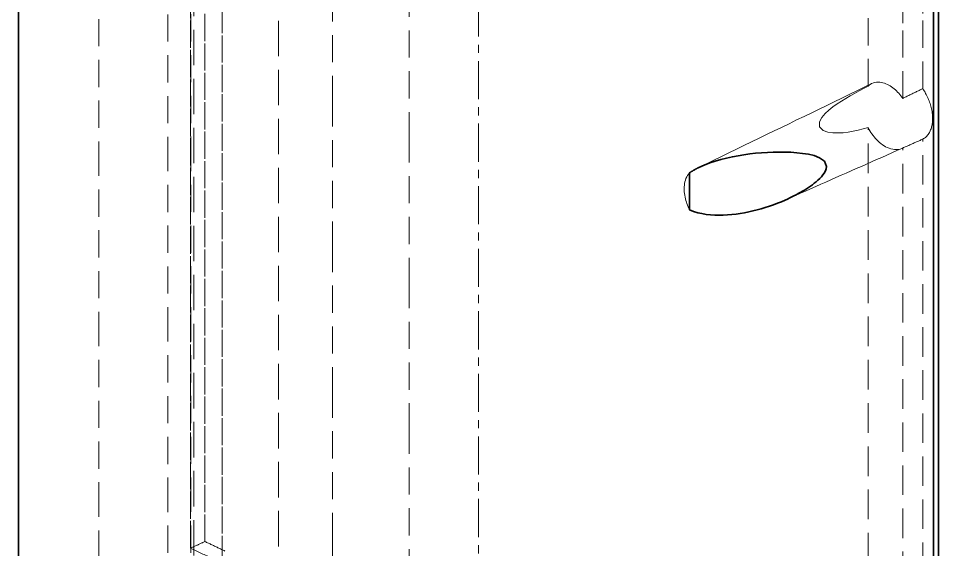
# Model space of a CAD drawing. Header units: millimetres. Extents: x 10 to 410, y 10 to 287.
# Drawn here: x 332.54 to 349.46, y 114.47 to 124.23 of the extents above; entities that cross this region are included whole.
import ezdxf

# ---------------------------------------------------------------- set-up
doc = ezdxf.new("R2010")
doc.units = ezdxf.units.MM
doc.linetypes.add('CENTER', pattern=[1.15, 0.7, -0.15, 0.15, -0.15])
doc.linetypes.add('DASHED', pattern=[0.75, 0.5, -0.25])
for name, color, linetype, lineweight in [('CENTER', 4, 'CENTER', 13), ('HIDDEN', 8, 'DASHED', 18), ('VISIBLE', 7, 'CONTINUOUS', 35)]:
    doc.layers.add(name, color=color, linetype=linetype, lineweight=lineweight)

msp = doc.modelspace()

# ---------------------------------------------------------------- linework, layer by layer
at = {"layer": 'CENTER'}
msp.add_line((341, 94), (341, 178), dxfattribs=at)
at = {"layer": 'HIDDEN'}
for points in [[(335.284, 105.892), (335.284, 109.025), (335.284, 112.159), (335.284, 115.292), (335.284, 118.425), (335.284, 121.558), (335.284, 124.692), (335.284, 127.825), (335.284, 130.958), (335.284, 134.091), (335.284, 137.225), (335.284, 140.358), (335.284, 143.491), (335.284, 146.624), (335.284, 149.758), (335.284, 152.891), (335.284, 156.024), (335.284, 159.157), (335.284, 162.291), (335.284, 165.424), (335.284, 168.557), (335.284, 171.69), (335.284, 174.824), (335.284, 177.957)], [(335.71, 105.894), (335.71, 109.028), (335.71, 112.161), (335.71, 115.294), (335.71, 118.427), (335.71, 121.561), (335.71, 124.694), (335.71, 127.827), (335.71, 130.96), (335.71, 134.094), (335.71, 137.227), (335.71, 140.36), (335.71, 143.493), (335.71, 146.627), (335.71, 149.76), (335.71, 152.893), (335.71, 156.026), (335.71, 159.16), (335.71, 162.293), (335.71, 165.426), (335.71, 168.559), (335.71, 171.693), (335.71, 174.826), (335.71, 177.959)], [(334.02, 102.673), (334.02, 105.806), (334.02, 108.94), (334.02, 112.073), (334.02, 115.206), (334.02, 118.339), (334.02, 121.473), (334.02, 124.606), (334.02, 127.739), (334.02, 130.873), (334.02, 134.006), (334.02, 137.139), (334.02, 140.272), (334.02, 143.406), (334.02, 146.539), (334.02, 149.672), (334.02, 152.805), (334.02, 155.939), (334.02, 159.072), (334.02, 162.205), (334.02, 165.338), (334.02, 168.472), (334.02, 171.605), (334.02, 174.738)], [(349.376, 99.452), (349.376, 102.585), (349.376, 105.719), (349.376, 108.852), (349.376, 111.985), (349.376, 115.118), (349.376, 118.252), (349.376, 121.385), (349.376, 124.518), (349.376, 127.651), (349.376, 130.785), (349.376, 133.918), (349.376, 137.051), (349.376, 140.184), (349.376, 143.318), (349.376, 146.451), (349.376, 149.584), (349.376, 152.717), (349.376, 155.851), (349.376, 158.984), (349.376, 162.117), (349.376, 165.25), (349.376, 168.384), (349.376, 171.517)], [(338.313, 106.612), (338.313, 109.289), (338.313, 111.967), (338.313, 114.644), (338.313, 117.322), (338.313, 119.999), (338.313, 122.677), (338.313, 125.354), (338.313, 128.032), (338.313, 130.709), (338.313, 133.387), (338.313, 136.064), (338.313, 138.742), (338.313, 141.419), (338.313, 144.097), (338.313, 146.774), (338.313, 149.452), (338.313, 152.129), (338.313, 154.807), (338.313, 157.484), (338.313, 160.162), (338.313, 162.839), (338.313, 165.517), (338.313, 168.194)], [(339.722, 105.948), (339.722, 108.625), (339.722, 111.303), (339.722, 113.98), (339.722, 116.658), (339.722, 119.335), (339.722, 122.013), (339.722, 124.69), (339.722, 127.368), (339.722, 130.045), (339.722, 132.723), (339.722, 135.4), (339.722, 138.078), (339.722, 140.755), (339.722, 143.433), (339.722, 146.11), (339.722, 148.788), (339.722, 151.465), (339.722, 154.143), (339.722, 156.82), (339.722, 159.498), (339.722, 162.175), (339.722, 164.853), (339.722, 167.53)], [(348.165, 122.989), (348.165, 124.38), (348.165, 125.771), (348.165, 127.162), (348.165, 128.553), (348.165, 129.944), (348.165, 131.336), (348.165, 132.727), (348.165, 134.118), (348.165, 135.509), (348.165, 136.9), (348.165, 138.291), (348.165, 139.682), (348.165, 141.074), (348.165, 142.465), (348.165, 143.856), (348.165, 145.247), (348.165, 146.638), (348.165, 148.029), (348.165, 149.42), (348.165, 150.811), (348.165, 152.203), (348.165, 153.594), (348.165, 154.985)], [(349.171, 122.943), (349.171, 124.327), (349.171, 125.711), (349.171, 127.095), (349.171, 128.478), (349.171, 129.862), (349.171, 131.246), (349.171, 132.63), (349.171, 134.014), (349.171, 135.398), (349.171, 136.781), (349.171, 138.165), (349.171, 139.549), (349.171, 140.933), (349.171, 142.317), (349.171, 143.701), (349.171, 145.084), (349.171, 146.468), (349.171, 147.852), (349.171, 149.236), (349.171, 150.62), (349.171, 152.003), (349.171, 153.387), (349.171, 154.771)], [(348.802, 122.764), (348.802, 124.149), (348.802, 125.533), (348.802, 126.918), (348.802, 128.302), (348.802, 129.687), (348.802, 131.071), (348.802, 132.456), (348.802, 133.841), (348.802, 135.225), (348.802, 136.61), (348.802, 137.994), (348.802, 139.379), (348.802, 140.763), (348.802, 142.148), (348.802, 143.532), (348.802, 144.917), (348.802, 146.301), (348.802, 147.686), (348.802, 149.07), (348.802, 150.455), (348.802, 151.839), (348.802, 153.224), (348.802, 154.608)], [(335.704, 114.495), (335.704, 115.036), (335.704, 115.578), (335.704, 116.119), (335.704, 116.66), (335.704, 117.201), (335.704, 117.742), (335.704, 118.284), (335.704, 118.825), (335.704, 119.366), (335.704, 119.907), (335.704, 120.448), (335.704, 120.989), (335.704, 121.531), (335.704, 122.072), (335.704, 122.613), (335.704, 123.154), (335.704, 123.695), (335.704, 124.237), (335.704, 124.778), (335.704, 125.319), (335.704, 125.86), (335.704, 126.401), (335.704, 126.943)], [(335.967, 114.617), (335.967, 115.158), (335.967, 115.699), (335.967, 116.241), (335.967, 116.782), (335.967, 117.323), (335.967, 117.864), (335.967, 118.405), (335.967, 118.947), (335.967, 119.488), (335.967, 120.029), (335.967, 120.57), (335.967, 121.111), (335.967, 121.653), (335.967, 122.194), (335.967, 122.735), (335.967, 123.276), (335.967, 123.817), (335.967, 124.359), (335.967, 124.9), (335.967, 125.441), (335.967, 125.982), (335.967, 126.523), (335.967, 127.065)], [(336.284, 114.222), (336.284, 114.763), (336.284, 115.304), (336.284, 115.845), (336.284, 116.387), (336.284, 116.928), (336.284, 117.469), (336.284, 118.01), (336.284, 118.551), (336.284, 119.093), (336.284, 119.634), (336.284, 120.175), (336.284, 120.716), (336.284, 121.257), (336.284, 121.799), (336.284, 122.34), (336.284, 122.881), (336.284, 123.422), (336.284, 123.963), (336.284, 124.505), (336.284, 125.046), (336.284, 125.587), (336.284, 126.128), (336.284, 126.669)], [(335.762, 105.5), (335.762, 106.402), (335.762, 107.303), (335.762, 108.204), (335.762, 109.106), (335.762, 110.007), (335.762, 110.908), (335.762, 111.809), (335.762, 112.711), (335.762, 113.612), (335.762, 114.513), (335.762, 115.415), (335.762, 116.316), (335.762, 117.217), (335.762, 118.118), (335.762, 119.02), (335.762, 119.921), (335.762, 120.822), (335.762, 121.724), (335.762, 122.625), (335.762, 123.526), (335.762, 124.427), (335.762, 125.329), (335.762, 126.23)], [(337.323, 104.765), (337.323, 105.666), (337.323, 106.567), (337.323, 107.469), (337.323, 108.37), (337.323, 109.271), (337.323, 110.172), (337.323, 111.074), (337.323, 111.975), (337.323, 112.876), (337.323, 113.778), (337.323, 114.679), (337.323, 115.58), (337.323, 116.481), (337.323, 117.383), (337.323, 118.284), (337.323, 119.185), (337.323, 120.087), (337.323, 120.988), (337.323, 121.889), (337.323, 122.79), (337.323, 123.692), (337.323, 124.593), (337.323, 125.494)], [(345.052, 121.494), (345.191, 121.561), (345.329, 121.628), (345.467, 121.695), (345.606, 121.762), (345.744, 121.829), (345.882, 121.897), (346.021, 121.964), (346.159, 122.031), (346.297, 122.098), (346.436, 122.165), (346.574, 122.232), (346.713, 122.299), (346.851, 122.367), (346.989, 122.434), (347.128, 122.501), (347.266, 122.568), (347.404, 122.635), (347.543, 122.702), (347.681, 122.769), (347.819, 122.837), (347.958, 122.904), (348.096, 122.971), (348.234, 123.038)], [(348.165, 122.989), (348.167, 122.991), (348.17, 122.994), (348.173, 122.996), (348.176, 122.999), (348.179, 123.001), (348.181, 123.004), (348.184, 123.006), (348.187, 123.008), (348.19, 123.011), (348.193, 123.013), (348.196, 123.015), (348.199, 123.017), (348.202, 123.019), (348.205, 123.022), (348.208, 123.024), (348.212, 123.026), (348.215, 123.027), (348.218, 123.029), (348.221, 123.031), (348.224, 123.033), (348.228, 123.035), (348.231, 123.036), (348.234, 123.038)], [(348.234, 123.038), (348.262, 123.049), (348.29, 123.058), (348.32, 123.063), (348.349, 123.064), (348.379, 123.063), (348.408, 123.059), (348.437, 123.053), (348.466, 123.045), (348.494, 123.034), (348.521, 123.022), (348.547, 123.008), (348.572, 122.993), (348.597, 122.977), (348.621, 122.959), (348.644, 122.941), (348.667, 122.921), (348.688, 122.901), (348.709, 122.88), (348.729, 122.858), (348.749, 122.835), (348.767, 122.812), (348.785, 122.789), (348.802, 122.764)], [(348.165, 122.989), (348.082, 122.945), (347.999, 122.901), (347.917, 122.856), (347.835, 122.81), (347.754, 122.762), (347.674, 122.713), (347.596, 122.661), (347.519, 122.607), (347.446, 122.548), (347.376, 122.485), (347.315, 122.414), (347.271, 122.332), (347.272, 122.24), (347.338, 122.175), (347.426, 122.143), (347.518, 122.13), (347.612, 122.128), (347.706, 122.133), (347.799, 122.145), (347.892, 122.16), (347.984, 122.18), (348.075, 122.202), (348.165, 122.228)], [(349.171, 122.943), (349.154, 122.935), (349.138, 122.928), (349.122, 122.92), (349.106, 122.912), (349.09, 122.904), (349.074, 122.897), (349.058, 122.889), (349.042, 122.881), (349.026, 122.873), (349.01, 122.865), (348.994, 122.858), (348.978, 122.85), (348.962, 122.842), (348.946, 122.834), (348.93, 122.827), (348.914, 122.819), (348.898, 122.811), (348.882, 122.803), (348.866, 122.795), (348.85, 122.788), (348.834, 122.78), (348.818, 122.772), (348.802, 122.764)], [(349.171, 122.943), (349.185, 122.922), (349.198, 122.9), (349.212, 122.879), (349.224, 122.856), (349.236, 122.834), (349.248, 122.811), (349.259, 122.788), (349.269, 122.765), (349.279, 122.741), (349.289, 122.718), (349.297, 122.694), (349.306, 122.669), (349.313, 122.645), (349.32, 122.62), (349.326, 122.596), (349.332, 122.571), (349.337, 122.546), (349.341, 122.521), (349.345, 122.495), (349.348, 122.47), (349.35, 122.444), (349.351, 122.419), (349.352, 122.393)], [(349.352, 122.393), (349.351, 122.374), (349.351, 122.355), (349.349, 122.336), (349.347, 122.317), (349.345, 122.298), (349.342, 122.279), (349.338, 122.26), (349.334, 122.241), (349.329, 122.223), (349.323, 122.204), (349.316, 122.186), (349.309, 122.168), (349.301, 122.151), (349.292, 122.134), (349.282, 122.118), (349.271, 122.102), (349.259, 122.086), (349.247, 122.072), (349.233, 122.058), (349.219, 122.046), (349.203, 122.034), (349.187, 122.024), (349.171, 122.014)], [(348.788, 121.845), (348.755, 121.833), (348.721, 121.825), (348.687, 121.822), (348.652, 121.823), (348.618, 121.828), (348.584, 121.836), (348.551, 121.847), (348.519, 121.86), (348.488, 121.876), (348.458, 121.893), (348.43, 121.912), (348.402, 121.933), (348.375, 121.955), (348.349, 121.978), (348.325, 122.003), (348.301, 122.028), (348.279, 122.055), (348.257, 122.082), (348.237, 122.11), (348.217, 122.138), (348.199, 122.168), (348.181, 122.198), (348.165, 122.228)], [(348.165, 103.937), (348.165, 104.732), (348.165, 105.528), (348.165, 106.323), (348.165, 107.118), (348.165, 107.913), (348.165, 108.709), (348.165, 109.504), (348.165, 110.299), (348.165, 111.094), (348.165, 111.89), (348.165, 112.685), (348.165, 113.48), (348.165, 114.276), (348.165, 115.071), (348.165, 115.866), (348.165, 116.661), (348.165, 117.457), (348.165, 118.252), (348.165, 119.047), (348.165, 119.842), (348.165, 120.638), (348.165, 121.433), (348.165, 122.228)], [(348.802, 121.852), (348.818, 121.859), (348.834, 121.866), (348.85, 121.873), (348.866, 121.88), (348.882, 121.887), (348.898, 121.894), (348.914, 121.901), (348.93, 121.908), (348.946, 121.915), (348.962, 121.922), (348.978, 121.93), (348.994, 121.937), (349.01, 121.944), (349.026, 121.951), (349.042, 121.958), (349.058, 121.965), (349.074, 121.972), (349.09, 121.979), (349.106, 121.986), (349.122, 121.993), (349.138, 122), (349.154, 122.007), (349.171, 122.014)], [(349.171, 103.807), (349.171, 104.599), (349.171, 105.391), (349.171, 106.182), (349.171, 106.974), (349.171, 107.766), (349.171, 108.557), (349.171, 109.349), (349.171, 110.14), (349.171, 110.932), (349.171, 111.724), (349.171, 112.515), (349.171, 113.307), (349.171, 114.098), (349.171, 114.89), (349.171, 115.682), (349.171, 116.473), (349.171, 117.265), (349.171, 118.056), (349.171, 118.848), (349.171, 119.64), (349.171, 120.431), (349.171, 121.223), (349.171, 122.014)], [(346.643, 120.896), (346.736, 120.937), (346.829, 120.979), (346.922, 121.02), (347.016, 121.061), (347.109, 121.102), (347.202, 121.144), (347.296, 121.185), (347.389, 121.226), (347.482, 121.267), (347.575, 121.309), (347.669, 121.35), (347.762, 121.391), (347.855, 121.432), (347.948, 121.474), (348.042, 121.515), (348.135, 121.556), (348.228, 121.597), (348.321, 121.639), (348.415, 121.68), (348.508, 121.721), (348.601, 121.762), (348.694, 121.804), (348.788, 121.845)], [(348.802, 121.852), (348.802, 121.851), (348.801, 121.851), (348.8, 121.851), (348.8, 121.85), (348.799, 121.85), (348.798, 121.85), (348.798, 121.849), (348.797, 121.849), (348.797, 121.849), (348.796, 121.849), (348.795, 121.848), (348.795, 121.848), (348.794, 121.848), (348.793, 121.847), (348.793, 121.847), (348.792, 121.847), (348.791, 121.846), (348.791, 121.846), (348.79, 121.846), (348.79, 121.846), (348.789, 121.845), (348.788, 121.845), (348.788, 121.845)], [(348.802, 103.637), (348.802, 104.429), (348.802, 105.221), (348.802, 106.013), (348.802, 106.805), (348.802, 107.596), (348.802, 108.388), (348.802, 109.18), (348.802, 109.972), (348.802, 110.764), (348.802, 111.556), (348.802, 112.348), (348.802, 113.14), (348.802, 113.932), (348.802, 114.724), (348.802, 115.516), (348.802, 116.308), (348.802, 117.1), (348.802, 117.892), (348.802, 118.684), (348.802, 119.476), (348.802, 120.268), (348.802, 121.06), (348.802, 121.852)], [(344.883, 120.714), (344.869, 120.742), (344.856, 120.771), (344.844, 120.8), (344.833, 120.829), (344.823, 120.859), (344.814, 120.889), (344.806, 120.92), (344.799, 120.951), (344.793, 120.982), (344.788, 121.013), (344.785, 121.044), (344.783, 121.075), (344.783, 121.107), (344.784, 121.138), (344.786, 121.17), (344.79, 121.201), (344.797, 121.232), (344.805, 121.262), (344.816, 121.292), (344.829, 121.321), (344.844, 121.348), (344.862, 121.374), (344.883, 121.397)], [(335.704, 114.495), (335.716, 114.5), (335.727, 114.506), (335.739, 114.511), (335.75, 114.516), (335.761, 114.522), (335.773, 114.527), (335.784, 114.532), (335.796, 114.538), (335.807, 114.543), (335.819, 114.548), (335.83, 114.553), (335.842, 114.559), (335.853, 114.564), (335.864, 114.569), (335.876, 114.575), (335.887, 114.58), (335.899, 114.585), (335.91, 114.591), (335.922, 114.596), (335.933, 114.601), (335.945, 114.606), (335.956, 114.612), (335.967, 114.617)], [(335.967, 114.617), (335.983, 114.61), (335.999, 114.602), (336.015, 114.594), (336.032, 114.587), (336.048, 114.579), (336.064, 114.572), (336.08, 114.564), (336.096, 114.557), (336.112, 114.549), (336.128, 114.542), (336.144, 114.534), (336.16, 114.526), (336.176, 114.519), (336.192, 114.511), (336.208, 114.504), (336.224, 114.496), (336.24, 114.489), (336.256, 114.481), (336.272, 114.473), (336.288, 114.466), (336.304, 114.458), (336.32, 114.451), (336.336, 114.443)], [(335.704, 114.495), (335.729, 114.483), (335.755, 114.471), (335.78, 114.459), (335.805, 114.448), (335.83, 114.436), (335.856, 114.424), (335.881, 114.412), (335.906, 114.4), (335.931, 114.388), (335.956, 114.376), (335.982, 114.364), (336.007, 114.353), (336.032, 114.341), (336.057, 114.329), (336.082, 114.317), (336.108, 114.305), (336.133, 114.293), (336.158, 114.281), (336.183, 114.269), (336.208, 114.257), (336.234, 114.246), (336.259, 114.234), (336.284, 114.222)]]:
    msp.add_lwpolyline(points, dxfattribs=at)
at = {"layer": 'VISIBLE'}
for points in [[(332.538, 102.673), (332.538, 105.806), (332.538, 108.94), (332.538, 112.073), (332.538, 115.206), (332.538, 118.339), (332.538, 121.473), (332.538, 124.606), (332.538, 127.739), (332.538, 130.873), (332.538, 134.006), (332.538, 137.139), (332.538, 140.272), (332.538, 143.406), (332.538, 146.539), (332.538, 149.672), (332.538, 152.805), (332.538, 155.939), (332.538, 159.072), (332.538, 162.205), (332.538, 165.338), (332.538, 168.472), (332.538, 171.605), (332.538, 174.738)], [(349.368, 99.253), (349.368, 102.387), (349.368, 105.52), (349.368, 108.653), (349.368, 111.786), (349.368, 114.92), (349.368, 118.053), (349.368, 121.186), (349.368, 124.319), (349.368, 127.453), (349.368, 130.586), (349.368, 133.719), (349.368, 136.852), (349.368, 139.986), (349.368, 143.119), (349.368, 146.252), (349.368, 149.385), (349.368, 152.519), (349.368, 155.652), (349.368, 158.785), (349.368, 161.918), (349.368, 165.052), (349.368, 168.185), (349.368, 171.318)], [(349.462, 99.355), (349.462, 102.488), (349.462, 105.621), (349.462, 108.754), (349.462, 111.888), (349.462, 115.021), (349.462, 118.154), (349.462, 121.287), (349.462, 124.421), (349.462, 127.554), (349.462, 130.687), (349.462, 133.82), (349.462, 136.954), (349.462, 140.087), (349.462, 143.22), (349.462, 146.353), (349.462, 149.487), (349.462, 152.62), (349.462, 155.753), (349.462, 158.886), (349.462, 162.02), (349.462, 165.153), (349.462, 168.286), (349.462, 171.419)], [(347.403, 121.515), (347.363, 121.612), (347.274, 121.674), (347.173, 121.712), (347.068, 121.737), (346.961, 121.754), (346.854, 121.766), (346.746, 121.773), (346.637, 121.777), (346.529, 121.778), (346.421, 121.776), (346.313, 121.771), (346.205, 121.764), (346.097, 121.755), (345.99, 121.743), (345.882, 121.728), (345.776, 121.711), (345.669, 121.691), (345.564, 121.668), (345.459, 121.641), (345.355, 121.611), (345.252, 121.577), (345.151, 121.538), (345.052, 121.494)], [(346.643, 120.896), (346.683, 120.914), (346.723, 120.933), (346.762, 120.952), (346.802, 120.972), (346.841, 120.992), (346.88, 121.013), (346.918, 121.034), (346.956, 121.056), (346.994, 121.079), (347.032, 121.102), (347.068, 121.127), (347.105, 121.151), (347.14, 121.177), (347.175, 121.204), (347.21, 121.232), (347.243, 121.261), (347.275, 121.291), (347.306, 121.323), (347.334, 121.356), (347.36, 121.392), (347.382, 121.43), (347.397, 121.471), (347.403, 121.515)], [(345.052, 121.494), (345.045, 121.49), (345.037, 121.486), (345.03, 121.482), (345.022, 121.479), (345.014, 121.475), (345.007, 121.471), (345, 121.467), (344.992, 121.463), (344.985, 121.459), (344.977, 121.455), (344.97, 121.451), (344.962, 121.446), (344.955, 121.442), (344.948, 121.438), (344.941, 121.434), (344.933, 121.429), (344.926, 121.425), (344.919, 121.42), (344.912, 121.416), (344.905, 121.411), (344.898, 121.407), (344.891, 121.402), (344.883, 121.397)], [(344.883, 120.714), (344.883, 120.744), (344.883, 120.773), (344.883, 120.803), (344.883, 120.833), (344.883, 120.862), (344.883, 120.892), (344.883, 120.922), (344.883, 120.952), (344.883, 120.981), (344.883, 121.011), (344.883, 121.041), (344.883, 121.07), (344.883, 121.1), (344.883, 121.13), (344.883, 121.16), (344.883, 121.189), (344.883, 121.219), (344.883, 121.249), (344.883, 121.278), (344.883, 121.308), (344.883, 121.338), (344.883, 121.368), (344.883, 121.397)], [(344.883, 120.714), (344.957, 120.685), (345.032, 120.662), (345.109, 120.645), (345.187, 120.632), (345.265, 120.623), (345.344, 120.618), (345.422, 120.616), (345.501, 120.618), (345.58, 120.622), (345.658, 120.628), (345.737, 120.637), (345.815, 120.648), (345.892, 120.662), (345.97, 120.677), (346.046, 120.695), (346.123, 120.714), (346.199, 120.735), (346.274, 120.757), (346.349, 120.782), (346.423, 120.808), (346.497, 120.836), (346.57, 120.865), (346.643, 120.896)]]:
    msp.add_lwpolyline(points, dxfattribs=at)

doc.saveas('drawing.dxf')
